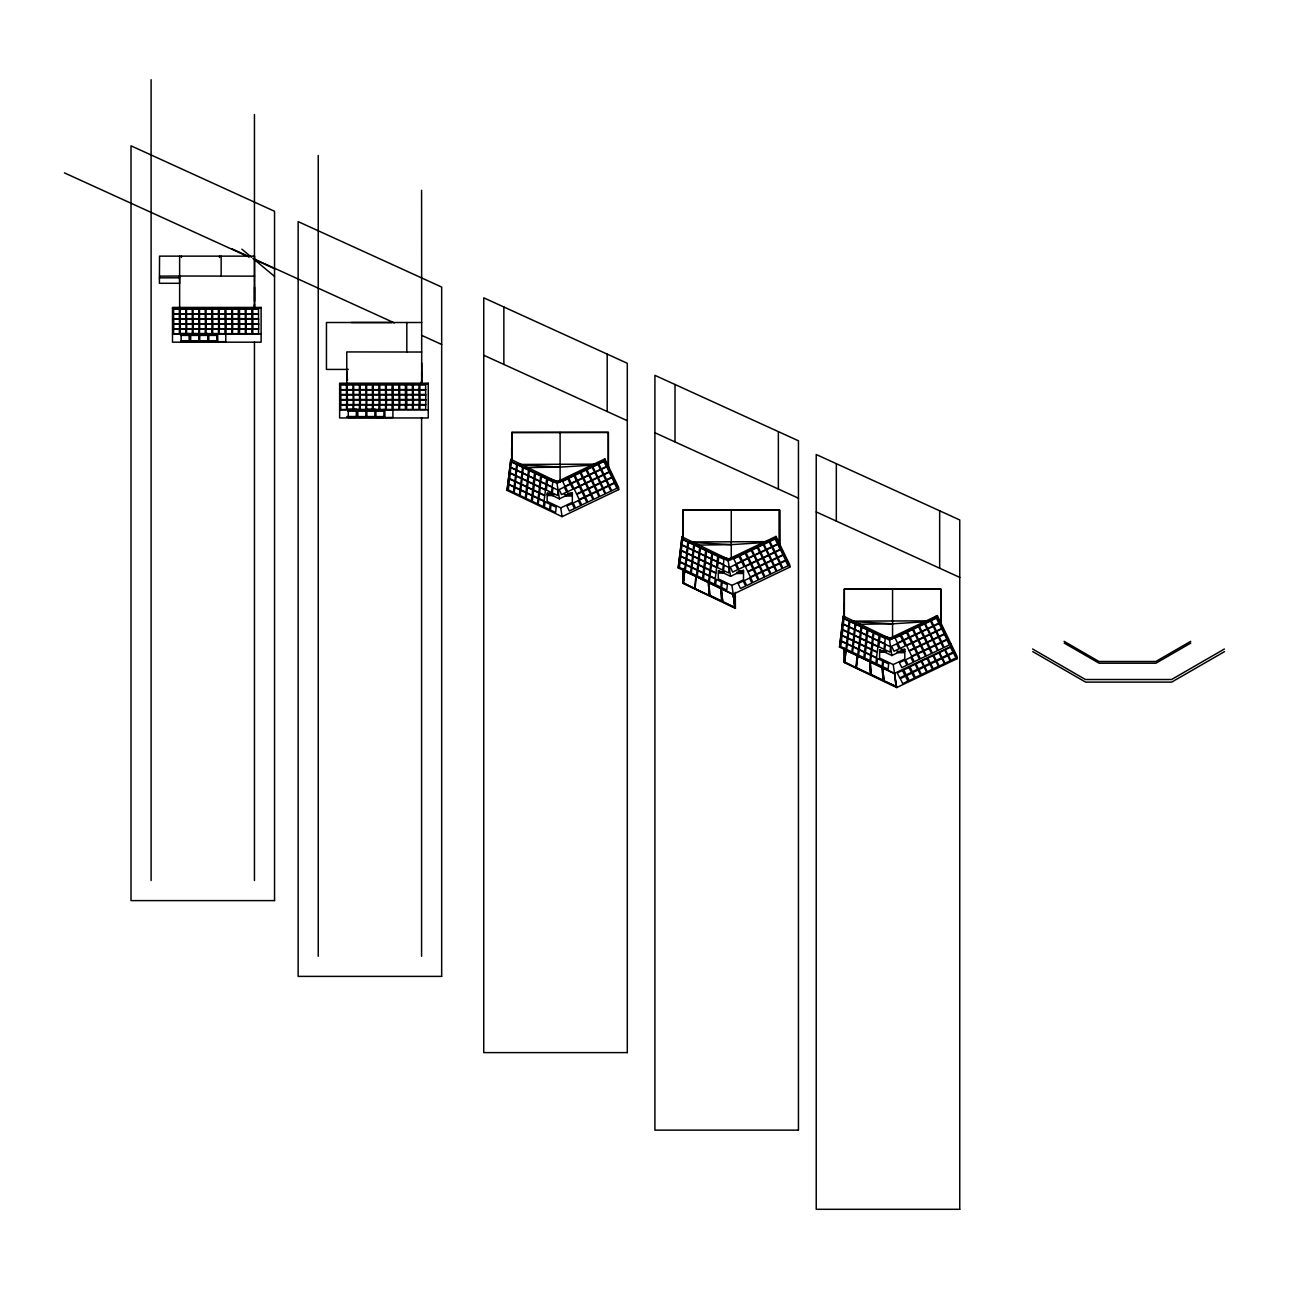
<?xml version="1.0" encoding="UTF-8"?>
<svg xmlns="http://www.w3.org/2000/svg" width="1289" height="1289" viewBox="0 0 1289 1289"><rect width="100%" height="100%" fill="white"/><g stroke="black" fill="none" stroke-linecap="round" stroke-linejoin="round"><path stroke-width="1.5" d="M608.327 467.859L608.36 432.459L511.846 432.459L608.311 432.314L608.36 468.68M682.961 537.964L683.009 509.977L779.523 509.977L779.523 546.182M779.523 509.977L779.491 545.376M844.279 617.141L844.311 589.154L940.825 589.154L940.793 624.553M779.603 549.42L779.474 509.816L683.009 509.977L683.009 538.141M159.546 276.152L179.509 276.023L179.638 283.29L159.401 283.29L159.546 256.14L254.561 256.14L254.561 308.377M683.331 583.127L684.701 570.946L695.899 576.296L694.529 588.477L683.331 583.127L684.701 570.946M844.633 662.304L846.019 650.123L857.201 655.473L855.832 667.654L844.633 662.304L846.019 650.123M694.932 588.67L696.463 576.666L708.386 582.628L709.24 595.502L694.932 588.67L709.24 595.502M856.25 667.847L857.781 655.843L856.25 667.847L870.542 674.679L869.801 661.579L870.542 674.679M507.06 490.384L510.831 459.351L557.041 481.732L604.831 458.9L618.672 487.5L618.672 489.627L562.068 516.663L507.06 490.384L510.831 459.351M734.794 607.683L733.215 594.213L678.223 567.885L681.994 536.852L728.204 559.249L775.994 536.401L789.835 565.017L789.835 567.128L733.232 594.181L734.794 607.683L722.775 601.931L721.212 588.477L722.775 601.931M884.093 681.108L882.514 667.654L884.093 681.108L896.258 686.554L894.534 673.39L839.526 647.062L843.312 616.029L889.523 638.426L937.312 615.578L957.05 656.391L957.05 658.727L896.693 687.569L844.311 662.546L844.279 649.334M681.994 536.852L678.223 567.885M843.312 616.029L839.526 647.062M695.899 576.296L684.556 571.253M694.529 588.477L683.476 582.821M708.386 582.628L709.337 595.276M709.756 595.599L708.902 582.612L709.756 595.599L721.776 601.351L720.922 588.364L721.776 601.351M857.201 655.473L845.874 650.429M855.832 667.654L844.778 661.998M871.074 674.775L870.22 661.789L871.074 674.775L883.094 680.528L882.24 667.541L883.094 680.528M896.097 686.86L894.534 673.39M1190.698 641.342L1155.83 661.483L1098.985 661.483L1064.118 641.342M1190.794 643.066L1155.927 663.207L1099.082 663.207L1064.198 643.066M1224.405 648.995L1171.572 679.512L1085.451 679.512L1032.602 648.995M1224.55 651.606L1171.701 682.107L1085.58 682.107L1032.747 651.606M510.831 461.269L557.041 483.359L604.831 460.527L604.831 458.9M559.378 498.827L572.348 492.64L572.348 502.323L560.747 507.866L547.132 501.357L547.132 492.978L559.378 498.827L557.041 483.359M681.994 538.786L728.204 560.876L775.994 538.029L775.994 536.401M730.541 576.344L743.511 570.141L743.511 579.841L731.91 585.383L718.295 578.874L718.295 570.479L730.541 576.344L728.204 560.876M843.312 617.963L889.523 640.053L937.312 617.205L937.312 615.578M891.859 655.521L904.814 649.318L904.814 659.017L893.213 664.56L879.614 658.051L879.614 649.656L891.859 655.521L889.523 640.053M894.55 673.357L951.137 646.305L951.137 644.194M179.638 277.812L159.401 277.828M525.912 467.601L560.103 467.117L594.245 464.991M697.091 545.118L731.266 544.635L765.408 542.492M858.393 624.295L892.568 623.812L926.727 621.669M900.93 649.366L904.814 649.318M517.824 464.443L596.243 464.153M688.987 541.944L767.406 541.654M852.319 621.121L926.71 620.847M254.561 276.152L179.509 276.023M254.561 287.254L254.561 293.86M254.561 294.537L254.561 301.143M254.561 304.591L253.933 307.894M172.5 308.297L261.119 308.297M173.596 313.872L179.332 313.872M180.122 313.839L185.874 313.839M186.518 313.839L192.254 313.839M193.044 313.807L198.796 313.807M199.489 313.872L205.225 313.872M206.031 313.855L211.767 313.855L211.767 309.231L206.031 309.231L206.047 318.689L211.783 318.689L211.783 314.081L206.047 314.081M212.653 313.823L218.389 313.823M219.178 313.807L224.93 313.807L224.93 309.199L219.178 309.199L219.211 318.641L224.947 318.641L224.947 314.033L219.211 314.033M225.994 313.823L231.73 313.823M232.519 313.807L238.272 313.807M239.528 313.823L245.264 313.823M246.054 313.807L251.806 313.807M252.773 313.855L258.509 313.855L258.509 309.247L252.773 309.247L252.789 318.705L258.525 318.705L258.525 314.097L252.789 314.097M173.612 314.097L179.348 314.097M180.138 314.081L185.89 314.081M186.534 314.065L192.27 314.065M193.076 314.033L198.812 314.033M199.505 314.097L205.241 314.097M212.669 314.065L218.405 314.065M226.01 314.065L231.746 314.065M232.552 314.033L238.288 314.033M239.545 314.065L245.281 314.065M246.086 314.033L251.822 314.033M421.712 322.508L326.455 322.508L326.455 369.427L348.256 369.427M198.715 333.593L190.675 333.593L190.675 341.666L198.715 341.666L198.812 329.049L193.076 329.049L193.076 333.658L198.812 333.658M172.5 334.077L261.119 334.077M181.137 334.318L189.161 334.318M190.675 334.286L198.715 334.286M199.714 334.302L207.755 334.302M208.77 334.35L216.794 334.35M180.557 335.398L216.81 335.398M181.636 340.828L217.39 340.828M181.137 340.908L189.161 340.908M190.675 340.989L198.715 340.989M199.714 340.94L207.755 340.94M208.77 341.005L216.794 341.005M217.744 341.666L225.784 341.666M421.712 352.026L346.773 351.929L346.773 384.074M421.712 363.031L421.712 369.637M421.712 370.314L421.712 376.92M346.773 371.49L347.466 380.126M421.712 372.489L421.712 383.445M421.712 380.368L421.068 383.671M339.635 384.074L428.254 384.074M340.731 389.649L346.467 389.649M347.257 389.616L353.009 389.616M353.653 389.616L359.389 389.616M360.179 389.584L365.931 389.584M366.624 389.649L372.36 389.649L372.36 385.04L366.624 385.04L366.64 394.482L372.392 394.482L372.392 389.874L366.64 389.874M378.902 389.632L373.166 389.632L373.166 385.024L378.902 385.024L378.918 394.466L373.182 394.466L373.182 389.858L378.918 389.858M379.788 389.6L385.524 389.6L385.524 384.992L379.788 384.992L379.804 394.45L385.54 394.45L385.54 389.842L379.804 389.842M392.065 389.584L386.313 389.584L386.313 384.976L392.065 384.976L392.082 394.434L386.346 394.434L386.346 389.81L392.082 389.81M393.129 389.6L398.865 389.6M399.654 389.584L405.407 389.584M406.663 389.6L412.399 389.6M413.189 389.584L418.941 389.584M425.644 389.632L419.908 389.632L419.908 385.024L425.644 385.024L425.66 394.482L419.924 394.482L419.924 389.874L425.66 389.874M340.747 389.874L346.483 389.874M347.289 389.858L353.025 389.858M353.669 389.842L359.405 389.842M360.211 389.826L365.947 389.826M393.145 389.842L398.881 389.842M399.687 389.81L405.423 389.81M406.68 389.842L412.416 389.842M413.221 389.81L418.957 389.81M339.635 409.854L428.254 409.854M348.272 410.095L356.312 410.095M357.81 410.063L365.85 410.063M366.849 410.079L374.89 410.079M375.905 410.144L383.929 410.144M347.692 411.175L383.945 411.175M346.773 416.605L384.541 416.605M348.272 416.685L356.312 416.685M357.81 416.766L365.85 416.766M366.849 416.718L374.89 416.718M375.905 416.782L383.929 416.782M551.321 493.236L547.857 493.236L547.857 495.54L553.062 495.54L553.062 494.203M567.595 493.236L571.059 493.236L571.059 496.007L565.871 496.007L565.871 494.654M547.857 494.203L551.321 494.203M547.132 494.573L554.431 494.573M564.324 494.573L572.348 494.573M738.758 570.753L742.222 570.753L742.222 573.508L737.034 573.508L737.034 572.171L742.222 572.171M719.02 571.72L724.225 571.72M742.222 572.09L743.511 572.09M724.225 573.057L719.02 573.057L719.02 570.753M683.009 580.614L683.927 580.614M880.339 650.897L885.527 650.897M904.814 651.267L898.336 651.348L898.336 652.685L903.525 652.685L903.525 649.93M844.311 659.791L845.23 659.791M521.465 464.991L560.103 467.117M690.695 542.395L731.266 544.635M851.997 621.572L892.568 623.812M546.584 478.058L558.169 481.474M717.747 555.559L729.332 558.975M880.999 635.3L892.568 638.716L892.568 589.154M654.909 432.75L798.455 498.215M483.746 355.248L627.292 420.697M816.227 511.926L959.757 577.391M231.585 248.664L249.373 256.785M394.386 322.911L252.934 258.396L274.541 276.426M421.584 335.317L441.676 344.469M64.45 172.887L248.664 256.898M254.078 259.363L274.541 268.692M708.789 582.886L720.793 588.622M721.067 588.783L733.07 594.519M857.668 656.053L869.688 661.805M870.091 662.063L882.111 667.799M882.369 667.96L894.389 673.696M709.885 595.341L721.904 601.093M722.92 601.625L734.939 607.377M683.009 583.369L683.009 568.513L683.009 583.369L735.391 608.392L735.278 592.36M871.187 674.518L883.207 680.27M884.238 680.801L896.258 686.554M856.347 667.621L870.655 674.453M241.833 249.148L251.548 257.252M936.668 615.884L957.05 658.727M935.572 616.416L936.201 617.737M775.994 538.029L789.835 567.128M604.831 460.527L618.672 489.627M893.213 664.56L896.693 687.569M731.91 585.383L735.391 608.392M733.054 593.488L733.892 599.047M560.747 507.866L562.068 516.663M940.793 620.799L940.938 623.086M608.311 464.104L608.456 466.392M940.825 625.358L940.793 588.992L844.311 589.154L844.311 617.318M939.665 510.815L939.665 568.223M897.225 651.058L897.225 652.395M886.107 651.267L886.107 652.17M885.527 651.267L885.527 652.234L880.339 652.234L880.339 649.93M844.311 648.222L844.311 662.546M844.118 604.299L844.118 612.855M836.319 463.686L836.319 521.094M778.363 431.638L778.363 489.047M735.004 594.374L735.004 598.386M731.266 509.977L731.266 559.539M682.687 534.935L682.751 539.14M675.017 384.509L675.017 441.918M607.2 354.121L607.2 411.529M560.103 432.459L560.103 482.038M511.652 447.605L511.652 456.161M503.854 306.991L503.854 364.416M421.584 190.305L421.712 384.154M421.584 417.684L421.584 956.293M406.825 322.508L406.825 352.026M392.017 322.508L351.462 322.508M383.929 409.403L383.929 417.523L375.905 417.523L375.905 409.403M379.804 409.451L379.804 404.843L385.556 404.843L385.556 409.451L373.182 409.483L373.182 404.859L378.918 404.859L378.918 409.483M365.85 409.37L365.85 417.459L357.81 417.459L357.81 409.37M360.211 409.435L360.211 404.827L365.947 404.827L365.947 409.435L353.669 409.451L353.669 404.843L359.422 404.843L359.422 409.451M318.238 155.47L318.238 956.293M254.449 114.528L254.449 307.749M254.449 341.907L254.449 880.516M225.784 341.762L225.784 334.27L217.744 334.27L217.744 341.762M221.16 256.14L221.16 276.152M219.468 256.14L219.468 257.51M181.459 256.14L181.459 257.51M179.638 256.14L179.638 308.28M151.103 79.692L151.103 880.516M511.846 432.459L511.797 460.463L511.846 432.459M510.831 467.585L510.202 472.837L515.391 475.319L516.019 470.066L510.831 467.585M511.475 462.042L510.847 467.295L516.035 469.776L516.663 464.523L511.475 462.042M508.913 484.664L508.285 489.917L513.473 492.398L514.102 487.145L508.913 484.664M509.59 478.992L508.962 484.245L514.15 486.726L514.778 481.474L509.59 478.992M510.299 473.321L509.671 478.573L514.859 481.039L515.487 475.786L510.299 473.321M516.744 470.388L516.116 475.641L521.288 478.122L521.932 472.87L516.744 470.388M517.388 464.846L516.76 470.114L521.932 472.58L522.577 467.327L517.388 464.846M514.827 487.468L514.198 492.72L519.386 495.202L520.015 489.949L514.827 487.468M515.503 481.796L514.875 487.049L520.047 489.53L520.675 484.277L515.503 481.796M516.212 476.124L515.584 481.377L520.756 483.842L521.401 478.59L516.212 476.124M520.756 490.287L520.128 495.54L525.316 498.005L525.944 492.752L520.756 490.287M521.433 484.616L520.804 489.868L525.976 492.334L526.605 487.081L521.433 484.616M522.142 478.928L521.513 484.197L526.685 486.662L527.33 481.409L522.142 478.928M522.673 473.208L522.045 478.461L527.217 480.926L527.862 475.673L522.673 473.208M523.318 467.665L522.689 472.918L527.862 475.399L528.506 470.147L523.318 467.665M528.699 476.108L528.071 481.361L533.243 483.826L533.888 478.573L528.699 476.108M529.344 470.566L528.716 475.818L533.888 478.3L534.532 473.047L529.344 470.566M526.782 493.188L526.154 498.44L531.326 500.905L531.97 495.653L526.782 493.188M527.459 487.516L526.83 492.769L532.003 495.234L532.631 489.981L527.459 487.516M528.168 481.828L527.539 487.081L532.711 489.562L533.356 484.31L528.168 481.828M534.838 479.009L534.21 484.261L539.382 486.743L540.01 481.49L534.838 479.009M535.483 473.482L534.854 478.735L540.027 481.2L540.655 475.947L535.483 473.482M532.921 496.088L532.293 501.34L537.465 503.822L538.093 498.569L532.921 496.088M533.598 490.416L532.953 495.669L538.141 498.15L538.77 492.897L533.598 490.416M534.307 484.745L533.678 489.997L538.85 492.479L539.479 487.226L534.307 484.745M540.768 481.877L540.139 487.129L545.328 489.594L545.956 484.342L540.768 481.877M541.412 476.334L540.784 481.587L545.972 484.068L546.6 478.815L541.412 476.334M538.866 498.956L538.222 504.208L543.41 506.674L544.039 501.421L538.866 498.956M539.527 493.284L538.899 498.537L544.087 501.002L544.715 495.749L539.527 493.284M540.252 487.613L539.608 492.865L544.796 495.33L545.424 490.078L540.252 487.613M545.054 501.904L544.425 507.157L549.613 509.622L550.242 504.37L545.054 501.904M546.971 484.809L546.343 490.078L551.531 492.543L552.159 487.29L546.971 484.809M547.616 479.282L546.987 484.535L552.175 487.016L552.804 481.764L547.616 479.282M551.048 504.772L550.403 510.025L555.591 512.506L556.22 507.254L551.048 504.772M552.965 487.693L552.32 492.946L557.509 495.427L558.137 490.174L552.965 487.693M680.093 562.181L679.448 567.434L684.636 569.899L685.265 564.646L680.093 562.181M680.753 556.494L680.125 561.762L685.313 564.228L685.941 558.975L680.753 556.494M681.478 550.822L680.834 556.075L686.022 558.556L686.65 553.303L681.478 550.822M681.994 545.102L681.365 550.355L686.554 552.82L687.182 547.567L681.994 545.102M682.638 539.559L682.01 544.812L687.198 547.293L687.827 542.041L682.638 539.559M685.99 564.985L685.361 570.237L690.55 572.703L691.178 567.45L685.99 564.985M686.666 559.313L686.038 564.566L691.21 567.031L691.855 561.778L686.666 559.313M687.375 553.626L686.747 558.878L691.935 561.36L692.564 556.107L687.375 553.626M687.907 547.906L687.279 553.158L692.451 555.623L693.095 550.371L687.907 547.906M688.552 542.363L687.923 547.616L693.095 550.097L693.74 544.844L688.552 542.363M691.919 567.788L691.291 573.041L696.479 575.522L697.107 570.27L691.919 567.788M692.596 562.117L691.967 567.369L697.14 569.851L697.784 564.598L692.596 562.117M693.305 556.445L692.676 561.698L697.865 564.179L698.493 558.927L693.305 556.445M693.836 550.709L693.208 555.962L698.396 558.443L699.025 553.19L693.836 550.709M694.481 545.183L693.853 550.435L699.025 552.9L699.669 547.648L694.481 545.183M699.863 553.609L699.234 558.862L704.406 561.343L705.051 556.091L699.863 553.609M700.507 548.083L699.879 553.335L705.051 555.801L705.695 550.548L700.507 548.083M697.945 570.689L697.317 575.941L702.505 578.423L703.133 573.17L697.945 570.689M698.622 565.017L697.994 570.27L703.166 572.751L703.794 567.498L698.622 565.017M699.331 559.345L698.702 564.598L703.875 567.079L704.519 561.827L699.331 559.345M706.001 556.526L705.373 561.778L710.545 564.26L711.174 559.007L706.001 556.526M706.646 550.983L706.018 556.236L711.19 558.717L711.818 553.464L706.646 550.983M704.084 573.605L703.456 578.858L708.628 581.339L709.256 576.086L704.084 573.605M704.761 567.933L704.116 573.186L709.304 575.667L709.933 570.415L704.761 567.933M705.47 562.262L704.841 567.514L710.013 569.98L710.642 564.727L705.47 562.262M710.03 576.457L709.385 581.71L714.573 584.191L715.202 578.938L710.03 576.457M710.69 570.785L710.062 576.038L715.25 578.519L715.878 573.267L710.69 570.785M711.415 565.114L710.771 570.366L715.959 572.848L716.587 567.595L711.415 565.114M711.947 559.378L711.302 564.63L716.491 567.112L717.119 561.859L711.947 559.378M712.591 553.851L711.947 559.104L717.135 561.569L717.764 556.316L712.591 553.851M716.217 579.406L715.588 584.658L720.777 587.139L721.405 581.887L716.217 579.406M718.134 562.326L717.506 567.579L722.694 570.06L723.322 564.808L718.134 562.326M718.779 556.784L718.15 562.052L723.338 564.518L723.967 559.265L718.779 556.784M724.128 565.21L723.483 570.463L728.672 572.928L729.3 567.676L724.128 565.21M722.211 582.29L721.582 587.542L726.754 590.008L727.383 584.755L722.211 582.29M843.312 624.279L842.684 629.531L847.856 631.997L848.484 626.744L843.312 624.279M843.957 618.736L843.328 623.989L848.5 626.47L849.129 621.217L843.957 618.736M841.395 641.358L840.766 646.611L845.938 649.076L846.567 643.823L841.395 641.358M842.071 635.686L841.427 640.939L846.615 643.404L847.244 638.152L842.071 635.686M842.78 629.999L842.152 635.251L847.324 637.733L847.953 632.48L842.78 629.999M849.225 627.082L848.581 632.335L853.769 634.8L854.398 629.548L849.225 627.082M849.854 621.54L849.225 626.792L854.414 629.274L855.042 624.021L849.854 621.54M847.308 644.162L846.664 649.414L851.852 651.88L852.48 646.627L847.308 644.162M847.969 638.49L847.34 643.743L852.528 646.208L853.157 640.955L847.969 638.49M848.694 632.802L848.049 638.055L853.237 640.536L853.866 635.284L848.694 632.802M855.155 629.886L854.51 635.139L859.699 637.62L860.327 632.367L855.155 629.886M855.799 624.359L855.155 629.612L860.343 632.077L860.971 626.825L855.799 624.359M853.237 646.965L852.593 652.218L857.781 654.699L858.41 649.447L853.237 646.965M853.898 641.294L853.27 646.546L858.458 649.028L859.086 643.775L853.898 641.294M854.623 635.622L853.979 640.875L859.167 643.356L859.795 638.103L854.623 635.622M859.924 644.194L859.296 649.447L864.484 651.928L865.112 646.675L859.924 644.194M861.165 632.786L860.536 638.039L865.725 640.52L866.353 635.268L861.165 632.786M861.809 627.26L861.181 632.512L866.369 634.978L866.998 629.725L861.809 627.26M859.264 649.865L858.619 655.118L863.807 657.599L864.436 652.347L859.264 649.865M860.633 638.522L860.005 643.775L865.193 646.256L865.821 641.004L860.633 638.522M865.386 652.782L864.758 658.034L869.946 660.516L870.574 655.263L865.386 652.782M866.063 647.11L865.435 652.363L870.607 654.844L871.251 649.592L866.063 647.11M867.304 635.703L866.675 640.955L871.847 643.437L872.492 638.184L867.304 635.703M867.948 630.16L867.32 635.413L872.492 637.894L873.136 632.641L867.948 630.16M866.772 641.439L866.144 646.691L871.332 649.157L871.96 643.904L866.772 641.439M873.249 638.554L872.621 643.807L877.793 646.288L878.421 641.036L873.249 638.554M873.894 633.028L873.265 638.281L878.437 640.746L879.066 635.493L873.894 633.028M871.332 655.634L870.703 660.886L875.876 663.368L876.52 658.115L871.332 655.634M872.009 649.962L871.38 655.215L876.552 657.696L877.181 652.443L872.009 649.962M872.717 644.291L872.089 649.543L877.261 652.025L877.89 646.772L872.717 644.291M879.452 641.503L878.824 646.756L883.996 649.237L884.625 643.984L879.452 641.503M880.097 635.976L879.452 641.229L884.641 643.694L885.269 638.442L880.097 635.976M877.535 658.582L876.907 663.835L882.079 666.316L882.707 661.064L877.535 658.582M883.513 661.466L882.884 666.719L888.057 669.184L888.701 663.932L883.513 661.466M885.43 644.387L884.802 649.64L889.974 652.105L890.618 646.852L885.43 644.387M567.821 478.831L562.632 481.313L565.017 486.291L570.205 483.826L567.821 478.831M573.992 475.77L568.82 478.251L571.204 483.23L576.376 480.765L573.992 475.77M580.131 472.87L574.958 475.351L577.343 480.33L582.515 477.865L580.131 472.87M586.124 470.05L580.936 472.515L583.321 477.51L588.509 475.029L586.124 470.05M592.134 467.166L586.962 469.647L589.347 474.642L594.519 472.161L592.134 467.166M598.015 464.362L592.843 466.844L595.228 471.838L600.4 469.357L598.015 464.362M603.977 461.478L598.789 463.959L601.173 468.954L606.362 466.473L603.977 461.478M576.715 481.103L571.543 483.584L573.927 488.579L579.099 486.098L576.715 481.103M582.854 478.219L577.681 480.684L580.066 485.679L585.238 483.198L582.854 478.219M606.7 466.827L601.512 469.293L603.897 474.288L609.085 471.806L606.7 466.827M564.292 487.097L559.12 489.578L561.505 494.557L566.677 492.092L564.292 487.097M570.544 484.165L565.355 486.646L567.74 491.641L572.928 489.159L570.544 484.165M588.847 475.383L583.659 477.865L586.044 482.843L591.232 480.378L588.847 475.383M594.857 472.515L589.685 474.98L592.07 479.975L597.242 477.494L594.857 472.515M600.738 469.712L595.566 472.193L597.951 477.172L603.123 474.706L600.738 469.712M579.373 486.485L574.201 488.966L576.586 493.961L581.758 491.48L579.373 486.485M585.512 483.601L580.34 486.066L582.725 491.061L587.897 488.579L585.512 483.601M591.506 480.765L586.318 483.246L588.702 488.225L593.891 485.76L591.506 480.765M597.516 477.897L592.344 480.362L594.728 485.357L599.901 482.876L597.516 477.897M603.397 475.093L598.225 477.575L600.61 482.553L605.782 480.088L603.397 475.093M609.359 472.209L604.17 474.674L606.555 479.669L611.743 477.188L609.359 472.209M582.016 491.963L576.827 494.428L579.212 499.423L584.4 496.942L582.016 491.963M588.138 489.063L582.966 491.528L585.351 496.523L590.523 494.041L588.138 489.063M611.985 477.671L606.813 480.153L609.181 485.131L614.37 482.666L611.985 477.671M594.132 486.227L588.96 488.708L591.345 493.687L596.517 491.222L594.132 486.227M600.158 483.359L594.97 485.84L597.355 490.819L602.543 488.354L600.158 483.359M606.039 480.555L600.851 483.037L603.236 488.015L608.424 485.55L606.039 480.555M572.107 503.516L566.918 505.997L569.303 510.992L574.491 508.511L572.107 503.516M578.358 500.599L573.17 503.064L575.555 508.059L580.743 505.578L578.358 500.599M584.529 497.538L579.357 500.003L581.742 504.998L586.914 502.517L584.529 497.538M590.668 494.638L585.48 497.103L587.865 502.098L593.053 499.616L590.668 494.638M596.662 491.802L591.474 494.283L593.858 499.262L599.047 496.797L596.662 491.802M602.672 488.934L597.5 491.415L599.884 496.394L605.057 493.929L602.672 488.934M608.553 486.13L603.365 488.612L605.749 493.59L610.938 491.125L608.553 486.13M614.499 483.246L609.326 485.727L611.711 490.706L616.883 488.241L614.499 483.246M745.155 553.287L739.983 555.752L742.367 560.747L747.539 558.266L745.155 553.287M751.294 550.387L746.122 552.852L748.506 557.847L753.678 555.366L751.294 550.387M775.14 538.995L769.952 541.461L772.337 546.455L777.525 543.974L775.14 538.995M738.984 556.349L733.795 558.814L736.18 563.809L741.368 561.327L738.984 556.349M757.288 547.551L752.099 550.032L754.484 555.011L759.672 552.546L757.288 547.551M763.314 544.683L758.125 547.164L760.51 552.143L765.682 549.678L763.314 544.683M769.179 541.879L764.006 544.361L766.391 549.34L771.563 546.874L769.179 541.879M735.455 564.614L730.283 567.079L732.668 572.074L737.84 569.593L735.455 564.614M741.707 561.682L736.518 564.163L738.903 569.142L744.091 566.677L741.707 561.682M747.878 558.62L742.706 561.102L745.09 566.08L750.262 563.615L747.878 558.62M754.017 555.72L748.845 558.201L751.229 563.18L756.401 560.715L754.017 555.72M760.011 552.884L754.822 555.366L757.207 560.361L762.395 557.879L760.011 552.884M766.037 550.016L760.848 552.498L763.233 557.493L768.405 555.011L766.037 550.016M771.902 547.213L766.729 549.694L769.114 554.689L774.286 552.208L771.902 547.213M777.863 544.329L772.675 546.81L775.06 551.805L780.248 549.323L777.863 544.329M750.536 564.002L745.364 566.483L747.749 571.462L752.921 568.997L750.536 564.002M756.675 561.102L751.503 563.583L753.888 568.562L759.06 566.097L756.675 561.102M762.669 558.266L757.481 560.747L759.866 565.742L765.054 563.261L762.669 558.266M768.679 555.398L763.507 557.879L765.892 562.874L771.064 560.393L768.679 555.398M774.56 552.594L769.388 555.076L771.773 560.071L776.945 557.589L774.56 552.594M780.522 549.71L775.334 552.191L777.718 557.17L782.906 554.705L780.522 549.71M753.179 569.464L747.991 571.945L750.375 576.94L755.563 574.459L753.179 569.464M759.318 566.564L754.129 569.045L756.514 574.04L761.702 571.559L759.318 566.564M765.295 563.744L760.123 566.209L762.508 571.204L767.68 568.723L765.295 563.744M771.321 560.876L766.133 563.341L768.518 568.336L773.706 565.855L771.321 560.876M777.203 558.073L772.014 560.538L774.399 565.533L779.587 563.051L777.203 558.073M783.148 555.172L777.976 557.654L780.361 562.649L785.533 560.167L783.148 555.172M743.27 581.033L738.081 583.498L740.466 588.493L745.654 586.012L743.27 581.033M755.692 575.039L750.52 577.52L752.905 582.515L758.077 580.034L755.692 575.039M761.831 572.139L756.643 574.62L759.028 579.615L764.216 577.134L761.831 572.139M785.662 560.747L780.49 563.229L782.874 568.223L788.046 565.742L785.662 560.747M749.521 578.1L744.333 580.582L746.718 585.577L751.906 583.095L749.521 578.1M767.825 569.319L762.637 571.784L765.022 576.779L770.21 574.298L767.825 569.319M773.835 566.451L768.663 568.916L771.048 573.911L776.22 571.43L773.835 566.451M779.716 563.647L774.544 566.113L776.913 571.108L782.101 568.626L779.716 563.647M906.473 632.464L901.285 634.929L903.67 639.924L908.858 637.443L906.473 632.464M912.612 629.564L907.424 632.029L909.808 637.024L914.981 634.542L912.612 629.564M936.442 618.172L931.27 620.637L933.655 625.632L938.827 623.151L936.442 618.172M900.286 635.525L895.114 637.991L897.498 642.985L902.671 640.504L900.286 635.525M918.59 626.728L913.418 629.209L915.802 634.188L920.974 631.723L918.59 626.728M924.616 623.86L919.428 626.341L921.812 631.32L927 628.855L924.616 623.86M930.497 621.056L925.309 623.538L927.693 628.516L932.882 626.051L930.497 621.056M896.773 643.791L891.585 646.256L893.97 651.251L899.158 648.77L896.773 643.791M903.009 640.859L897.837 643.34L900.221 648.319L905.394 645.853L903.009 640.859M909.196 637.797L904.008 640.279L906.393 645.257L911.581 642.792L909.196 637.797M915.335 634.897L910.147 637.378L912.531 642.357L917.72 639.892L915.335 634.897M921.313 632.061L916.141 634.542L918.525 639.537L923.697 637.056L921.313 632.061M927.339 629.193L922.151 631.674L924.535 636.669L929.723 634.188L927.339 629.193M933.22 626.39L928.032 628.871L930.416 633.866L935.605 631.384L933.22 626.39M939.165 623.505L933.993 625.987L936.378 630.982L941.55 628.5L939.165 623.505M911.855 643.179L906.666 645.66L909.051 650.639L914.239 648.174L911.855 643.179M917.977 640.279L912.805 642.76L915.19 647.739L920.362 645.273L917.977 640.279M923.971 637.443L918.799 639.924L921.184 644.919L926.356 642.438L923.971 637.443M929.997 634.575L924.809 637.056L927.194 642.051L932.382 639.57L929.997 634.575M935.878 631.771L930.69 634.252L933.075 639.247L938.263 636.766L935.878 631.771M941.824 628.887L936.652 631.368L939.036 636.363L944.209 633.882L941.824 628.887M914.481 648.641L909.309 651.122L911.694 656.117L916.866 653.636L914.481 648.641M920.62 645.741L915.432 648.222L917.816 653.217L923.005 650.736L920.62 645.741M926.614 642.921L921.426 645.386L923.81 650.381L928.998 647.9L926.614 642.921M932.624 640.053L927.452 642.518L929.836 647.513L935.008 645.032L932.624 640.053M938.505 637.249L933.317 639.715L935.701 644.709L940.889 642.228L938.505 637.249M944.45 634.349L939.278 636.83L941.663 641.825L946.835 639.344L944.45 634.349M904.572 660.21L899.4 662.675L901.784 667.67L906.957 665.188L904.572 660.21M917.011 654.216L911.822 656.697L914.207 661.692L919.395 659.211L917.011 654.216M923.133 651.316L917.961 653.797L920.346 658.792L925.518 656.31L923.133 651.316M946.98 639.924L941.792 642.405L944.176 647.4L949.365 644.919L946.98 639.924M910.824 657.277L905.635 659.759L908.02 664.753L913.208 662.272L910.824 657.277M929.127 648.496L923.955 650.961L926.324 655.956L931.512 653.475L929.127 648.496M935.153 645.628L929.965 648.093L932.35 653.088L937.538 650.607L935.153 645.628M941.018 642.824L935.846 645.29L938.231 650.284L943.403 647.803L941.018 642.824M915.158 664.27L909.97 666.735L912.354 671.73L917.542 669.249L915.158 664.27M921.2 661.354L916.012 663.835L918.396 668.814L923.585 666.349L921.2 661.354M927.033 658.534L921.861 661.015L924.245 665.994L929.417 663.529L927.033 658.534M933.027 655.65L927.838 658.115L930.223 663.11L935.411 660.629L933.027 655.65M938.956 652.879L933.784 655.344L936.168 660.339L941.341 657.857L938.956 652.879M944.773 650.075L939.584 652.54L941.969 657.535L947.157 655.054L944.773 650.075M950.573 647.223L945.401 649.688L947.786 654.683L952.958 652.202L950.573 647.223M902.509 670.441L897.321 672.922L899.706 677.917L904.894 675.436L902.509 670.441M909.003 667.412L903.815 669.893L906.199 674.888L911.387 672.407L909.003 667.412M918.139 669.974L912.966 672.455L915.351 677.45L920.523 674.969L918.139 669.974M924.181 667.058L919.009 669.539L921.393 674.534L926.565 672.052L924.181 667.058M930.014 664.238L924.841 666.719L927.226 671.714L932.398 669.233L930.014 664.238M936.007 661.354L930.835 663.835L933.22 668.814L938.392 666.349L936.007 661.354M941.953 658.582L936.765 661.064L939.149 666.059L944.338 663.577L941.953 658.582M947.753 655.779L942.565 658.26L944.95 663.239L950.138 660.774L947.753 655.779M953.554 652.927L948.382 655.408L950.766 660.403L955.939 657.922L953.554 652.927M905.49 676.161L900.318 678.642L902.703 683.621L907.875 681.156L905.49 676.161M911.984 673.132L906.811 675.613L909.196 680.592L914.368 678.127L911.984 673.132M261.119 307.427L172.5 307.427L172.5 342.181L261.119 342.181L261.119 307.427M179.332 309.247L173.596 309.247L173.612 318.705L179.348 318.705L179.332 309.247M185.874 309.231L180.122 309.231L180.138 318.689L185.89 318.689L185.874 309.231M192.254 309.215L186.518 309.215L186.534 318.673L192.27 318.673L192.254 309.215M198.796 309.199L193.044 309.199L193.076 318.657L198.812 318.657L198.796 309.199M205.225 309.263L199.489 309.263L199.505 318.705L205.241 318.705L205.225 309.263M218.389 309.215L212.653 309.215L212.669 318.673L218.405 318.673L218.389 309.215M231.73 309.215L225.994 309.215L226.01 318.673L231.746 318.673L231.73 309.215M238.272 309.199L232.519 309.199L232.552 318.641L238.288 318.641L238.272 309.199M245.264 309.215L239.528 309.215L239.545 318.673L245.281 318.673L245.264 309.215M251.806 309.199L246.054 309.199L246.086 318.641L251.822 318.641L251.806 309.199M192.367 319.124L186.631 319.124L186.631 323.732L192.367 323.732L192.367 319.124M198.909 319.108L193.157 319.108L193.157 323.716L198.909 323.716L198.909 319.108M218.502 319.124L212.766 319.124L212.766 323.732L218.502 323.732L218.502 319.124M225.043 319.108L219.291 319.108L219.291 323.716L225.043 323.716L225.043 319.108M231.843 319.124L226.107 319.124L226.107 323.732L231.843 323.732L231.843 319.124M238.384 319.108L232.632 319.108L232.632 323.716L238.384 323.716L238.384 319.108M245.377 319.124L239.641 319.124L239.641 323.732L245.377 323.732L245.377 319.124M251.919 319.108L246.167 319.108L246.167 323.716L251.919 323.716L251.919 319.108M179.445 319.156L173.709 319.156L173.709 323.765L179.445 323.765L179.445 319.156M185.987 319.14L180.234 319.14L180.234 323.748L185.987 323.748L185.987 319.14M205.338 319.156L199.602 319.156L199.602 323.781L205.338 323.781L205.338 319.156M211.879 319.14L206.127 319.14L206.127 323.748L211.879 323.748L211.879 319.14M258.622 319.156L252.886 319.156L252.886 323.765L258.622 323.765L258.622 319.156M179.509 324.2L173.773 324.2L173.773 328.808L179.509 328.808L179.509 324.2M186.035 324.183L180.299 324.183L180.299 328.792L186.035 328.792L186.035 324.183M192.432 324.167L186.696 324.167L186.696 328.776L192.432 328.776L192.432 324.167M198.973 324.151L193.221 324.151L193.221 328.759L198.973 328.759L198.973 324.151M205.402 324.216L199.666 324.216L199.666 328.824L205.402 328.824L205.402 324.216M211.944 324.183L206.192 324.183L206.192 328.792L211.944 328.792L211.944 324.183M218.566 324.167L212.83 324.167L212.83 328.776L218.566 328.776L218.566 324.167M225.108 324.151L219.356 324.151L219.356 328.759L225.108 328.759L225.108 324.151M231.907 324.167L226.171 324.167L226.171 328.776L231.907 328.776L231.907 324.167M238.449 324.151L232.697 324.151L232.697 328.759L238.449 328.759L238.449 324.151M245.442 324.167L239.706 324.167L239.706 328.776L245.442 328.776L245.442 324.167M251.983 324.151L246.231 324.151L246.231 328.759L251.983 328.759L251.983 324.151M258.686 324.2L252.934 324.2L252.934 328.808L258.686 328.808L258.686 324.2M224.947 329.049L219.211 329.049L219.211 333.658L224.947 333.658L224.947 329.049M238.288 329.049L232.552 329.049L232.552 333.658L238.288 333.658L238.288 329.049M251.822 329.049L246.086 329.049L246.086 333.658L251.822 333.658L251.822 329.049M179.348 329.098L173.612 329.098L173.612 333.722L179.348 333.722L179.348 329.098M185.89 329.082L180.154 329.082L180.154 333.69L185.89 333.69L185.89 329.082M192.287 329.066L186.534 329.066L186.534 333.674L192.287 333.674L192.287 329.066M205.257 329.114L199.505 329.114L199.505 333.722L205.257 333.722L205.257 329.114M211.783 329.082L206.047 329.082L206.047 333.706L211.783 333.706L211.783 329.082M218.405 329.066L212.669 329.066L212.669 333.674L218.405 333.674L218.405 329.066M231.762 329.066L226.01 329.066L226.01 333.674L231.762 333.674L231.762 329.066M245.297 329.066L239.545 329.066L239.545 333.674L245.297 333.674L245.297 329.066M258.525 329.098L252.789 329.098L252.789 333.706L258.525 333.706L258.525 329.098M189.161 333.529L181.137 333.529L181.137 341.698L189.161 341.698L189.161 333.529M207.755 333.561L199.714 333.561L199.714 341.682L207.755 341.682L207.755 333.561M216.794 333.625L208.77 333.625L208.77 341.746L216.794 341.746L216.794 333.625M428.254 383.204L339.635 383.204L339.635 417.958L428.254 417.958L428.254 383.204M346.467 385.04L340.731 385.04L340.747 394.482L346.483 394.482L346.467 385.04M353.009 385.008L347.257 385.008L347.289 394.466L353.025 394.466L353.009 385.008M359.389 384.992L353.653 384.992L353.669 394.45L359.405 394.45L359.389 384.992M365.931 384.976L360.179 384.976L360.211 394.434L365.947 394.434L365.931 384.976M398.865 384.992L393.129 384.992L393.145 394.45L398.881 394.45L398.865 384.992M405.407 384.976L399.654 384.976L399.687 394.434L405.423 394.434L405.407 384.976M412.399 384.992L406.663 384.992L406.68 394.45L412.416 394.45L412.399 384.992M418.941 384.976L413.189 384.976L413.221 394.434L418.957 394.434L418.941 384.976M346.58 394.933L340.844 394.933L340.844 399.542L346.58 399.542L346.58 394.933M353.122 394.917L347.369 394.917L347.369 399.526L353.122 399.526L353.122 394.917M359.502 394.901L353.766 394.901L353.766 399.509L359.502 399.509L359.502 394.901M366.044 394.885L360.292 394.885L360.292 399.493L366.044 399.493L366.044 394.885M372.473 394.933L366.737 394.933L366.737 399.558L372.473 399.558L372.473 394.933M379.014 394.917L373.278 394.917L373.278 399.526L379.014 399.526L379.014 394.917M385.637 394.901L379.901 394.901L379.901 399.509L385.637 399.509L385.637 394.901M392.178 394.885L386.426 394.885L386.426 399.493L392.178 399.493L392.178 394.885M398.978 394.901L393.242 394.901L393.242 399.509L398.978 399.509L398.978 394.901M405.519 394.885L399.767 394.885L399.767 399.493L405.519 399.493L405.519 394.885M412.512 394.901L406.776 394.901L406.776 399.509L412.512 399.509L412.512 394.901M419.054 394.885L413.302 394.885L413.302 399.493L419.054 399.493L419.054 394.885M425.757 394.933L420.021 394.933L420.021 399.542L425.757 399.542L425.757 394.933M359.567 399.944L353.831 399.944L353.831 404.553L359.567 404.553L359.567 399.944M366.108 399.928L360.356 399.928L360.356 404.537L366.108 404.537L366.108 399.928M385.701 399.944L379.965 399.944L379.965 404.553L385.701 404.553L385.701 399.944M392.243 399.928L386.491 399.928L386.491 404.537L392.243 404.537L392.243 399.928M399.042 399.944L393.306 399.944L393.306 404.553L399.042 404.553L399.042 399.944M405.584 399.928L399.832 399.928L399.832 404.537L405.584 404.537L405.584 399.928M412.577 399.944L406.841 399.944L406.841 404.553L412.577 404.553L412.577 399.944M419.118 399.928L413.366 399.928L413.366 404.537L419.118 404.537L419.118 399.928M346.644 399.977L340.908 399.977L340.908 404.601L346.644 404.601L346.644 399.977M353.186 399.961L347.434 399.961L347.434 404.569L353.186 404.569L353.186 399.961M372.537 399.993L366.801 399.993L366.801 404.601L372.537 404.601L372.537 399.993M379.079 399.961L373.343 399.961L373.343 404.585L379.079 404.585L379.079 399.961M425.821 399.977L420.085 399.977L420.085 404.585L425.821 404.585L425.821 399.977M346.483 404.875L340.747 404.875L340.747 409.499L346.483 409.499L346.483 404.875M353.025 404.859L347.289 404.859L347.289 409.467L353.025 409.467L353.025 404.859M372.392 404.891L366.64 404.891L366.64 409.499L372.392 409.499L372.392 404.891M392.082 404.827L386.346 404.827L386.346 409.435L392.082 409.435L392.082 404.827M398.897 404.843L393.145 404.843L393.145 409.451L398.897 409.451L398.897 404.843M405.423 404.827L399.687 404.827L399.687 409.435L405.423 409.435L405.423 404.827M412.432 404.843L406.68 404.843L406.68 409.451L412.432 409.451L412.432 404.843M418.957 404.827L413.221 404.827L413.221 409.435L418.957 409.435L418.957 404.827M425.66 404.875L419.924 404.875L419.924 409.483L425.66 409.483L425.66 404.875M356.312 409.306L348.272 409.306L348.272 417.475L356.312 417.475L356.312 409.306M374.89 409.338L366.849 409.338L366.849 417.459L374.89 417.459L374.89 409.338M392.919 410.047L384.879 410.047L384.879 417.539L392.919 417.443L392.919 410.047M274.541 900.608L131.011 900.608L131.011 145.818L274.541 211.283L274.541 900.608M441.676 976.385L298.146 976.385L298.146 221.611L441.676 287.06L441.676 976.385M627.292 1052.614L483.746 1052.614L483.746 297.823L627.292 363.289L627.292 1052.614M798.455 1130.131L654.909 1130.131L654.909 375.341L798.455 440.79L798.455 1130.131M959.757 1209.308L816.227 1209.308L816.227 454.518L959.757 519.966L959.757 1209.308"/></g></svg>
